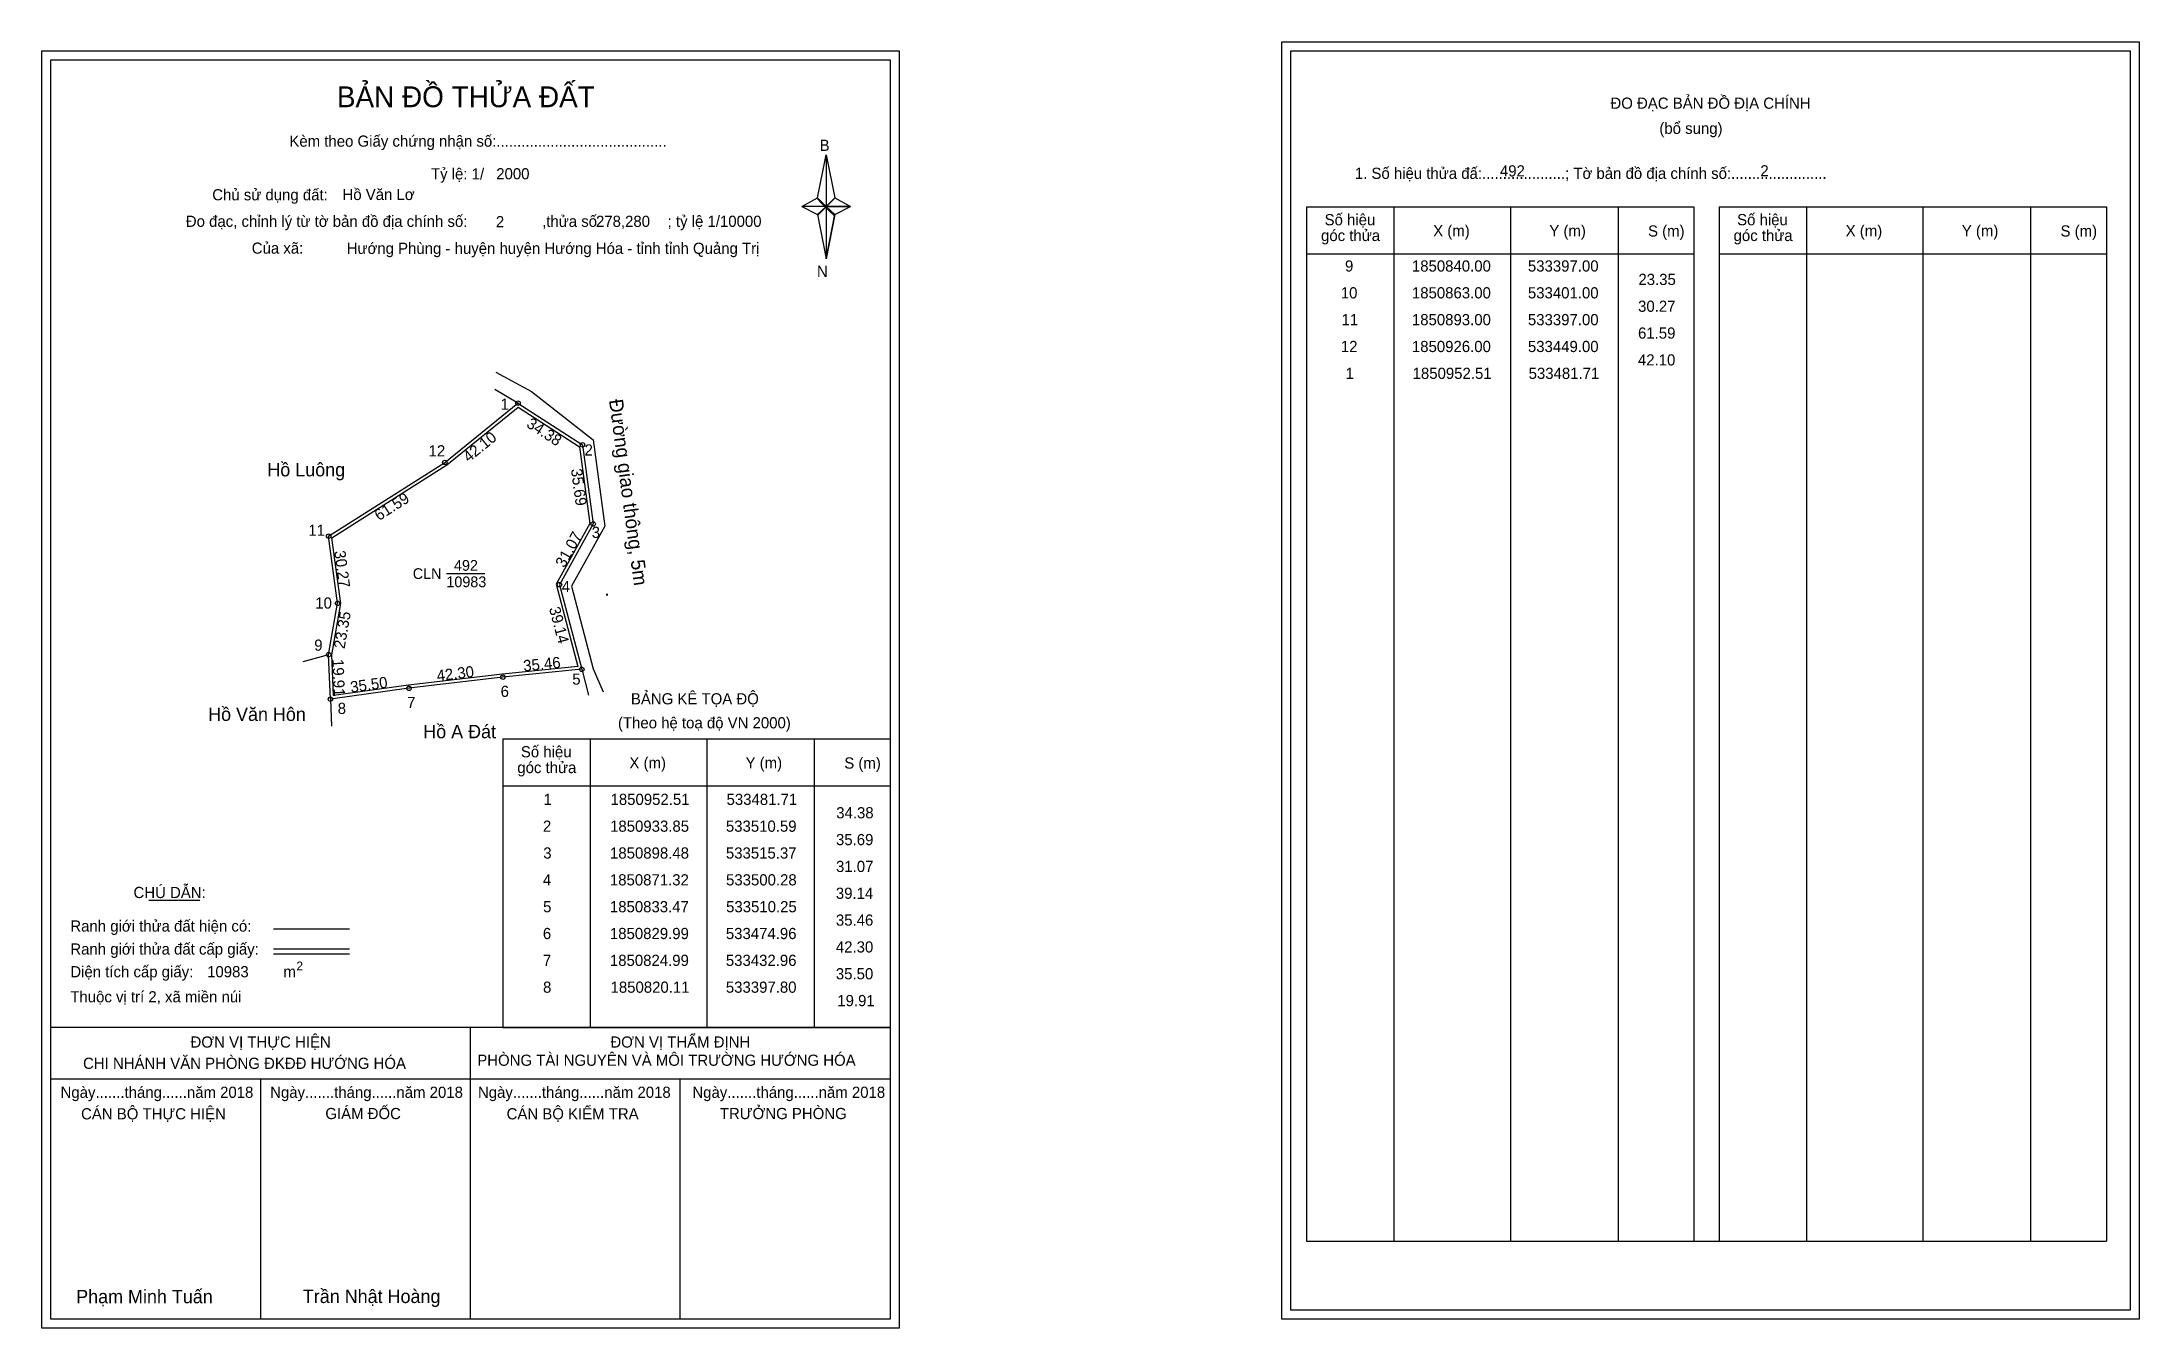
# Model space of a CAD drawing. Extents: x 533269 to 534207, y 1850539 to 1851114.
import ezdxf

# ---------------------------------------------------------------- set-up
doc = ezdxf.new("R2010")
doc.units = 0
for name, color, linetype in [('Level 1', 7, 'Continuous'), ('Level 10', 7, 'Continuous'), ('Level 11', 7, 'Continuous'), ('Level 13', 7, 'Continuous'), ('Level 27', 7, 'Continuous'), ('Level 3', 7, 'Continuous'), ('Level 36', 7, 'Continuous'), ('Level 49', 7, 'Continuous'), ('Level 53', 7, 'Continuous'), ('Level 55', 7, 'Continuous'), ('Level 6', 7, 'Continuous'), ('Level 60', 7, 'Continuous'), ('Level 63', 7, 'Continuous'), ('Level 9', 7, 'Continuous')]:
    doc.layers.add(name, color=color, linetype=linetype)

msp = doc.modelspace()

# ---------------------------------------------------------------- linework, layer by layer
at = {"layer": 'Level 1'}
for p, q in [((533272.78, 1851106.04), (533272.78, 1851106.04)), ((533827.42, 1851110.04), (533827.42, 1851110.04)), ((533615.62, 1851044.27), (533619.56, 1851063.55)), ((533619.56, 1851063.55), (533619.56, 1851040.5)), ((533619.56, 1851063.55), (533623.49, 1851044.27)), ((533608.73, 1851040.5), (533615.62, 1851044.27)), ((533615.62, 1851044.27), (533619.56, 1851040.5)), ((533619.26, 1851040.07), (533615.62, 1851043.83)), ((533619.56, 1851040.5), (533615.62, 1851036.82)), ((533619.26, 1851040.07), (533615.62, 1851036.38)), ((533615.62, 1851036.38), (533619.26, 1851040.07)), ((533615.62, 1851036.82), (533619.56, 1851017.1)), ((533623.2, 1851043.83), (533619.26, 1851040.07)), ((533619.26, 1851040.07), (533623.2, 1851043.83)), ((533623.2, 1851036.38), (533619.26, 1851040.07)), ((533623.49, 1851044.27), (533619.56, 1851040.5)), ((533619.56, 1851040.5), (533619.56, 1851017.1)), ((533619.56, 1851040.5), (533630.38, 1851040.5)), ((533619.56, 1851040.5), (533623.49, 1851036.82)), ((533623.49, 1851036.82), (533619.56, 1851017.1)), ((533623.49, 1851036.82), (533630.38, 1851040.5)), ((533834.49, 1851040.33), (534007.69, 1851040.33)), ((533873.67, 1850577.8), (533873.67, 1851040.33)), ((533925.81, 1850577.8), (533925.81, 1851040.33)), ((533973.76, 1851040.33), (533973.76, 1850577.8)), ((534007.69, 1851040.33), (534007.69, 1850577.8)), ((534019, 1851040.33), (534192.21, 1851040.33)), ((534058.18, 1850577.8), (534058.18, 1851040.33)), ((534110.33, 1850577.8), (534110.33, 1851040.33)), ((534158.27, 1851040.33), (534158.27, 1850577.8)), ((534192.21, 1851040.33), (534192.21, 1850577.8)), ((533834.49, 1851019.27), (534007.69, 1851019.27)), ((534019, 1851019.27), (534192.21, 1851019.27)), ((533474.97, 1850802.38), (533648.17, 1850802.38)), ((533514.15, 1850673.33), (533514.15, 1850802.38)), ((533566.29, 1850673.33), (533566.29, 1850802.38)), ((533614.23, 1850802.38), (533614.23, 1850673.33)), ((533474.97, 1850781.33), (533648.17, 1850781.33)), ((533316.61, 1850730.17), (533339.42, 1850730.17)), ((533372.34, 1850717.36), (533406.37, 1850717.36)), ((533372.34, 1850708.46), (533406.37, 1850708.46)), ((533372.34, 1850706.27), (533406.37, 1850706.27)), ((533486.43, 1850673.33), (533272.77, 1850673.33)), ((533648.17, 1850673.33), (533438.49, 1850673.33)), ((533460.47, 1850542.89), (533460.47, 1850673.33)), ((533474.97, 1850673.33), (533648.17, 1850673.33)), ((533648.17, 1850650.23), (533272.77, 1850650.23)), ((533366.62, 1850542.89), (533366.62, 1850650.23)), ((533554.32, 1850542.89), (533554.32, 1850650.23)), ((533834.49, 1850577.8), (534192.21, 1850577.8)), ((533648.17, 1850542.89), (533648.17, 1850542.89)), ((534202.82, 1850546.89), (534202.82, 1850546.89))]:
    msp.add_line(p, q, dxfattribs=at)
for points in [[(533615.62, 1851044.27), (533619.56, 1851063.55), (533619.56, 1851040.5)], [(533608.73, 1851040.5), (533615.62, 1851036.82), (533619.56, 1851040.5)], [(533619.56, 1851040.5), (533623.49, 1851044.27), (533630.38, 1851040.5)], [(533619.56, 1851040.5), (533619.56, 1851017.1), (533623.49, 1851036.82)]]:
    msp.add_lwpolyline(points, close=True, dxfattribs=at)
at = {"layer": 'Level 10'}
msp.add_line((533449, 1850926), (533481.71, 1850952.51), dxfattribs=at)
msp.add_lwpolyline([(533471.84, 1850966.34), (533487.69, 1850957.78), (533515.33, 1850936.13), (533520.55, 1850897.5), (533505.63, 1850870.65), (533515.38, 1850833.63), (533519.76, 1850823.45)], dxfattribs=at)
for points in [[(533397.8, 1850820.11), (533397, 1850840), (533401, 1850863), (533397, 1850893), (533449, 1850926), (533481.71, 1850952.51), (533510.59, 1850933.85), (533515.37, 1850898.48), (533500.28, 1850871.32), (533510.25, 1850833.47), (533474.96, 1850829.99), (533432.96, 1850824.99)], [(533399.14, 1850821.71), (533398.4, 1850839.91), (533402.42, 1850862.97), (533398.51, 1850892.3), (533449.82, 1850924.86), (533481.8, 1850950.78), (533509.29, 1850933.02), (533513.92, 1850898.75), (533498.78, 1850871.51), (533508.48, 1850834.7), (533474.81, 1850831.38), (533432.78, 1850826.38)]]:
    msp.add_lwpolyline(points, close=True, dxfattribs=at)
at = {"layer": 'Level 11'}
for centre in [(533481.71, 1850952.51), (533510.59, 1850933.85), (533449, 1850926), (533515.37, 1850898.48), (533397, 1850893), (533500.28, 1850871.32), (533401, 1850863), (533397, 1850840), (533474.96, 1850829.99), (533510.25, 1850833.47), (533397.8, 1850820.11), (533397.8, 1850820.11), (533432.96, 1850824.99)]:
    msp.add_circle(centre, 1, dxfattribs=at)
at = {"layer": 'Level 27'}
for p, q in [((533481.71, 1850952.51), (533471.4, 1850958.66)), ((533397, 1850840), (533385.43, 1850836.81)), ((533510.25, 1850833.47), (533513.25, 1850821.85)), ((533397.8, 1850820.11), (533398.27, 1850808.12))]:
    msp.add_line(p, q, dxfattribs=at)
at = {"layer": 'Level 3'}
for p, q in [((533834.49, 1851040.33), (533834.49, 1850577.8)), ((534019, 1851040.33), (534019, 1850577.8)), ((533474.97, 1850802.38), (533474.97, 1850673.33))]:
    msp.add_line(p, q, dxfattribs=at)
at = {"layer": 'Level 63'}
for points in [[(533823.43, 1851114.04), (534206.83, 1851114.04), (534206.83, 1850542.89), (533823.43, 1850542.89)], [(533268.77, 1851110.04), (533652.17, 1851110.04), (533652.17, 1850538.89), (533268.77, 1850538.89)], [(533272.77, 1851106.04), (533648.17, 1851106.04), (533648.17, 1850542.89), (533272.77, 1850542.89)], [(533827.43, 1851110.04), (534202.83, 1851110.04), (534202.83, 1850546.89), (533827.43, 1850546.89)]]:
    msp.add_lwpolyline(points, close=True, dxfattribs=at)
at = {"layer": 'Level 9'}
msp.add_line((533449.68, 1850876.28), (533466.83, 1850876.28), dxfattribs=at)

# ---------------------------------------------------------------- texts
at = {"layer": 'Level 1'}
for s, height, p in [('BẢN ĐỒ THỬA ĐẤT', 9.3313, (533400.71, 1851084.85)), ('ĐO ĐẠC BẢN ĐỒ ĐỊA CHÍNH', 5, (533970.38, 1851084.16)), ('(bổ sung)', 5, (533992.26, 1851072.92)), ('Kèm theo Giấy chứng nhận số:.........................................', 5, (533379.47, 1851067.19)), ('B', 5, (533616.64, 1851065.31)), ('1. Số hiệu thửa đấ:....................; Tờ bản đồ địa chính số:.......................', 5, (533856.04, 1851052.8)), ('Chủ sử dụng đất:', 5, (533344.95, 1851043.2)), ('Đo đạc, chỉnh lý từ tờ bản đồ địa chính số:                  ,thửa số                 ; tỷ lệ 1/10000', 5, (533333.14, 1851031.34)), ('Số hiệu', 5, (533842.52, 1851032.06)), ('Số hiệu', 5, (534027.04, 1851032.06)), ('góc thửa', 5, (533840.93, 1851025)), ('X (m)', 5, (533891.08, 1851027.11)), ('Y (m)', 5, (533943.04, 1851027.11)), ('S (m)', 5, (533987.19, 1851027.01)), ('góc thửa', 5, (534025.45, 1851025)), ('X (m)', 5, (534075.6, 1851027.11)), ('Y (m)', 5, (534127.55, 1851027.11)), ('S (m)', 5, (534171.71, 1851027.01)), ('Của xã:', 5, (533362.63, 1851019.34)), ('N', 5, (533615.44, 1851008.97)), ('BẢNG KÊ TỌA ĐỘ', 5, (533532.23, 1850817.79)), ('(Theo hệ toạ độ VN 2000)', 5, (533526.43, 1850807.07)), ('Số hiệu', 5, (533483, 1850794.12)), ('X (m)', 5, (533531.56, 1850789.17)), ('Y (m)', 5, (533583.51, 1850789.17)), ('S (m)', 5, (533627.67, 1850789.07)), ('góc thửa', 5, (533481.41, 1850787.06)), ('CHÚ DẪN:', 5, (533309.73, 1850731.18)), ('Ranh giới thửa đất hiện có:', 5, (533281.47, 1850716.18)), ('Ranh giới thửa đất cấp giấy:', 5, (533281.47, 1850705.9)), ('Diện tích cấp giấy:', 5, (533281.47, 1850695.74)), ('m', 5, (533376.78, 1850695.78)), ('2', 4, (533382.58, 1850698.8)), ('Thuộc vị trí 2, xã miền núi', 5, (533281.47, 1850684.54)), ('ĐƠN VỊ THỰC HIỆN', 5, (533335.24, 1850664.3)), ('PHÒNG TÀI NGUYÊN VÀ MÔI TRƯỜNG HƯỚNG HÓA', 5, (533463.5, 1850656.16)), ('ĐƠN VỊ THẨM ĐỊNH', 5, (533523.05, 1850664.3)), ('CHI NHÁNH VĂN PHÒNG ĐKĐĐ HƯỚNG HÓA', 5, (533287.16, 1850654.78)), ('Ngày.......tháng......năm 2018', 5, (533277.11, 1850641.83)), ('Ngày.......tháng......năm 2018', 5, (533370.85, 1850641.83)), ('Ngày.......tháng......năm 2018', 5, (533463.8, 1850641.83)), ('Ngày.......tháng......năm 2018', 5, (533559.72, 1850641.83)), ('CÁN BỘ THỰC HIỆN', 5, (533286.27, 1850632.2)), ('GIÁM ĐỐC', 5, (533395.54, 1850632.32)), ('CÁN BỘ KIỂM TRA', 5, (533476.62, 1850632.2)), ('TRƯỞNG PHÒNG', 5, (533572, 1850632.32)), ('Phạm Minh Tuấn', 6, (533284.09, 1850549.97)), ('Trần Nhật Hoàng', 6, (533385.48, 1850550.07))]:
    msp.add_text(s, height=height, dxfattribs=at).set_placement(p)
at = {"layer": 'Level 11'}
msp.add_text('Tỷ lệ: 1/', height=5, dxfattribs=at).set_placement((533442.79, 1851052.56))
at = {"layer": 'Level 13'}
for s, p in [('CLN', (533434.65, 1850873.88)), ('492', (533453.08, 1850877.56)), ('10983', (533449.68, 1850870.2))]:
    msp.add_text(s, height=4.8, dxfattribs=at).set_placement(p)
at = {"layer": 'Level 36'}
msp.add_text('.', height=6, dxfattribs=at).set_placement((533520.42, 1850866.36))
at = {"layer": 'Level 49'}
for s, height, rotation, p in [('Đường giao thông, 5m', 6.25, 277.69648, (533522.4, 1850953.87)), ('34.38', 5, 327.13261, (533485.09, 1850942.13)), ('42.10', 5, 39.02323, (533459.66, 1850925.81)), ('35.69', 5, 277.69648, (533505.38, 1850922.91)), ('61.59', 5, 32.39984, (533419.52, 1850899.71)), ('31.07', 5, 60.9436, (533502.47, 1850878.56)), ('30.27', 5, 277.59464, (533399.51, 1850886.28)), ('23.35', 5, 80.13419, (533404.12, 1850842.42)), ('39.14', 5, 284.75697, (533495.56, 1850860.72)), ('19.91', 5, 272.30326, (533398.68, 1850837.97)), ('42.30', 5, 6.78897, (533445.65, 1850828.11)), ('35.46', 5, 5.63182, (533484.32, 1850832.52)), ('35.50', 5, 7.90183, (533407.06, 1850823.01))]:
    msp.add_text(s, height=height, rotation=rotation, dxfattribs=at).set_placement(p)
at = {"layer": 'Level 53'}
for s, p in [('9', (533851.64, 1851011.35)), ('1850840.00', (533881.57, 1851011.35)), ('533397.00', (533933.46, 1851011.35)), ('23.35', (533982.89, 1851005.35)), ('10', (533849.77, 1850999.35)), ('1850863.00', (533881.57, 1850999.35)), ('533401.00', (533933.46, 1850999.35)), ('11', (533850.09, 1850987.35)), ('1850893.00', (533881.57, 1850987.35)), ('533397.00', (533933.46, 1850987.35)), ('30.27', (533982.74, 1850993.35)), ('61.59', (533982.72, 1850981.35)), ('12', (533849.79, 1850975.35)), ('1850926.00', (533881.57, 1850975.35)), ('533449.00', (533933.46, 1850975.35)), ('42.10', (533982.67, 1850969.35)), ('1', (533851.93, 1850963.35)), ('1850952.51', (533881.89, 1850963.35)), ('533481.71', (533933.78, 1850963.35)), ('1', (533493.16, 1850772.83)), ('1850952.51', (533523.12, 1850772.83)), ('533481.71', (533575.01, 1850772.83)), ('2', (533492.86, 1850760.83)), ('1850933.85', (533522.91, 1850760.83)), ('533510.59', (533574.71, 1850760.83)), ('34.38', (533624.06, 1850766.83)), ('35.69', (533623.95, 1850754.83)), ('3', (533493.02, 1850748.83)), ('1850898.48', (533522.88, 1850748.83)), ('533515.37', (533574.72, 1850748.83)), ('31.07', (533623.97, 1850742.83)), ('4', (533492.84, 1850736.83)), ('1850871.32', (533522.82, 1850736.83)), ('533500.28', (533574.77, 1850736.83)), ('5', (533492.95, 1850724.83)), ('1850833.47', (533522.83, 1850724.83)), ('533510.25', (533574.8, 1850724.83)), ('39.14', (533623.89, 1850730.83)), ('6', (533492.85, 1850712.83)), ('1850829.99', (533522.83, 1850712.83)), ('533474.96', (533574.7, 1850712.83)), ('35.46', (533623.92, 1850718.83)), ('42.30', (533623.9, 1850706.83)), ('7', (533492.87, 1850700.83)), ('1850824.99', (533522.83, 1850700.83)), ('533432.96', (533574.7, 1850700.83)), ('35.50', (533623.9, 1850694.83)), ('8', (533492.92, 1850688.83)), ('1850820.11', (533523.12, 1850688.83)), ('533397.80', (533574.69, 1850688.83)), ('19.91', (533624.54, 1850682.83))]:
    msp.add_text(s, height=5, dxfattribs=at).set_placement(p)
at = {"layer": 'Level 55'}
for s, height, p in [('427', 0.22, (533481.47, 1850952.29)), ('427', 0.22, (533481.47, 1850952.29)), ('1', 0.8, (533481.49, 1850952.51)), ('0', 0.22, (533481.63, 1850952.29)), ('2', 0.8, (533510.32, 1850933.85)), ('0', 0.22, (533510.51, 1850933.63)), ('12', 0.8, (533448.43, 1850926)), ('427', 0.22, (533448.76, 1850925.78)), ('427', 0.22, (533448.76, 1850925.78)), ('3', 0.8, (533515.12, 1850898.48)), ('0', 0.22, (533515.29, 1850898.26)), ('11', 0.8, (533396.48, 1850893)), ('427', 0.22, (533396.76, 1850892.78)), ('427', 0.22, (533396.76, 1850892.78)), ('4', 0.8, (533500, 1850871.32)), ('0', 0.22, (533500.2, 1850871.1)), ('10', 0.8, (533400.43, 1850863)), ('427', 0.22, (533400.76, 1850862.78)), ('427', 0.22, (533400.76, 1850862.78)), ('434', 0.22, (533396.76, 1850839.78)), ('427', 0.22, (533396.76, 1850839.78)), ('434', 0.22, (533396.76, 1850839.78)), ('427', 0.22, (533396.76, 1850839.78)), ('9', 0.8, (533396.73, 1850840)), ('6', 0.8, (533474.69, 1850829.99)), ('493', 0.22, (533510.02, 1850833.25)), ('5', 0.8, (533509.99, 1850833.47)), ('0', 0.22, (533510.17, 1850833.25)), ('493', 0.22, (533432.73, 1850824.77)), ('7', 0.8, (533432.69, 1850824.99)), ('493', 0.22, (533474.73, 1850829.77)), ('434', 0.22, (533397.56, 1850819.89)), ('434', 0.22, (533397.56, 1850819.89)), ('8', 0.8, (533397.54, 1850820.11)), ('493', 0.22, (533397.57, 1850819.89))]:
    msp.add_text(s, height=height, dxfattribs=at).set_placement(p)
at = {"layer": 'Level 6'}
for s, p in [('2000', (533471.98, 1851052.6)), ('492', (533920.94, 1851053.88)), ('2', (534037.43, 1851053.92)), ('Hồ Văn Lơ', (533403.22, 1851043.34)), ('2', (533471.82, 1851031.16)), ('278,280', (533516.6, 1851031.32)), (' Hướng Phùng - huyện huyện Hướng Hóa - tỉnh tỉnh Quảng Trị', (533403.25, 1851019.26)), ('10983', (533342.66, 1850695.75))]:
    msp.add_text(s, height=5, dxfattribs=at).set_placement(p)
at = {"layer": 'Level 60'}
for s, p in [('Hồ Luông', (533369.6, 1850919.77)), ('Hồ Văn Hôn', (533343.11, 1850810.39)), ('Hồ A Đát', (533439.33, 1850802.64))]:
    msp.add_text(s, height=6, dxfattribs=at).set_placement(p)
at = {"layer": 'Level 9'}
for s, p in [('1', (533473.93, 1850949.55)), ('12', (533441.72, 1850928.7)), ('2', (533511.5, 1850929.09)), ('11', (533387.96, 1850893.21)), ('3', (533514.7, 1850892.23)), ('4', (533501.28, 1850868.02)), ('10', (533391.04, 1850860.63)), ('9', (533390.57, 1850841.8)), ('5', (533505.99, 1850826.6)), ('7', (533432.1, 1850816.14)), ('6', (533473.95, 1850821.13)), ('8', (533401.07, 1850813.5))]:
    msp.add_text(s, height=5, dxfattribs=at).set_placement(p)

doc.saveas('drawing.dxf')
